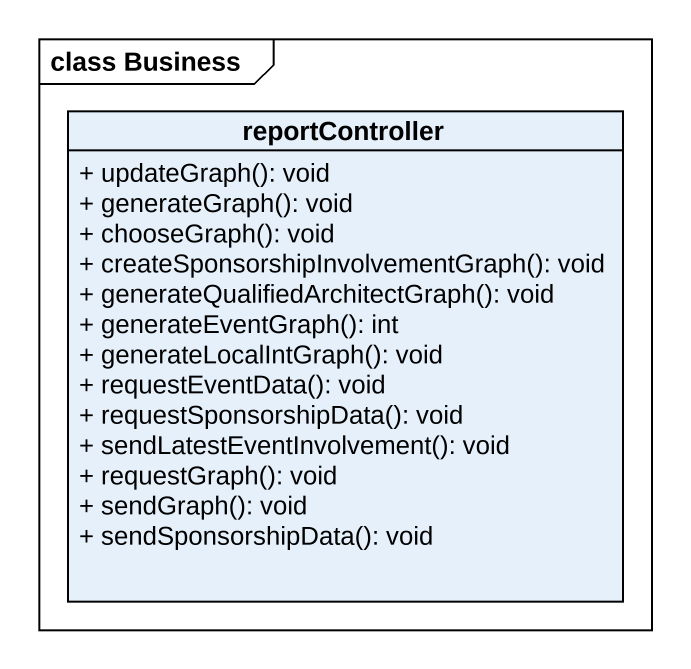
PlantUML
@startuml
mainframe class Business
hide circle
hide empty members
skinparam classAttributeIconSize 0
class reportController {
  + updateGraph(): void
  + generateGraph(): void
  + chooseGraph(): void
  + createSponsorshipInvolvementGraph(): void
  + generateQualifiedArchitectGraph(): void
  + generateEventGraph(): int
  + generateLocalIntGraph(): void
  + requestEventData(): void
  + requestSponsorshipData(): void
  + sendLatestEventInvolvement(): void
  + requestGraph(): void
  + sendGraph(): void
  + sendSponsorshipData(): void
}
@enduml
